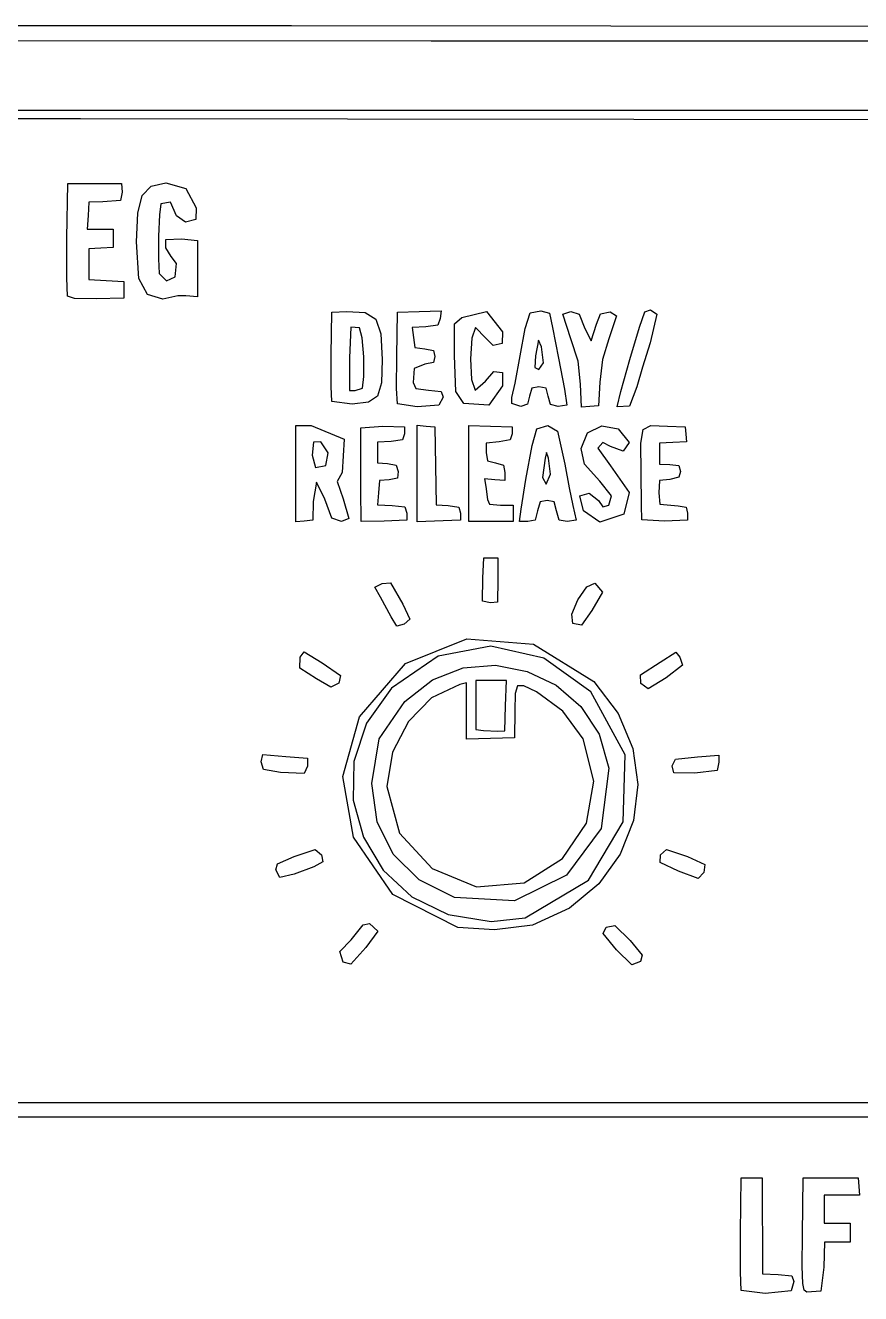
# Model space of a CAD drawing. Extents: x 0 to 142, y 0 to 84.
# Drawn here: x 56.18 to 71.3, y 61.39 to 84.34 of the extents above; entities that cross this region are included whole.
import ezdxf

# ---------------------------------------------------------------- set-up
doc = ezdxf.new("R2010")
doc.units = 0
doc.layers.get('0').update_dxf_attribs({"linetype": 'CONTINUOUS'})

msp = doc.modelspace()

# ---------------------------------------------------------------- linework, layer by layer
at = {"color": 0}
for p, q in [((55.4246, 84.3428), (60.9974, 84.3386)), ((60.9974, 84.3386), (66.7784, 84.3333)), ((66.7784, 84.3333), (72.7012, 84.3305)), ((63.5275, 84.0588), (52.6729, 84.0617)), ((73.375, 84.0564), (63.5275, 84.0588)), ((57.1817, 82.6505), (50.4941, 82.6576)), ((52.9057, 82.8118), (68.4967, 82.8065)), ((62.0145, 82.6453), (57.1817, 82.6505)), ((67.1961, 82.6396), (62.0145, 82.6453)), ((72.6461, 82.6354), (67.1961, 82.6396)), ((68.4967, 82.8065), (82.9758, 82.8022)), ((56.9366, 80.4898), (56.9489, 81.4836)), ((56.9489, 81.4836), (57.9219, 81.4836)), ((57.9219, 81.4836), (57.9356, 81.3248)), ((58.4577, 81.4338), (58.7266, 81.4959)), ((58.7266, 81.4959), (59.0875, 81.3925)), ((57.9356, 81.3248), (57.9078, 81.1749)), ((58.2179, 80.9473), (58.2965, 81.2669)), ((58.2965, 81.2669), (58.4577, 81.4338)), ((59.0875, 81.3925), (59.2723, 81.0398)), ((57.3292, 81.1445), (57.3169, 80.9004)), ((57.5839, 81.1498), (57.3292, 81.1445)), ((57.9078, 81.1749), (57.5839, 81.1498)), ((58.637, 81.1156), (58.6094, 80.917)), ((58.8105, 81.1431), (58.637, 81.1156)), ((58.9167, 80.8937), (58.8105, 81.1431)), ((59.2723, 81.0398), (59.2667, 80.8274)), ((57.3169, 80.9004), (57.3045, 80.6581)), ((58.1974, 80.4252), (58.2179, 80.9473)), ((58.6094, 80.917), (58.5929, 80.5258)), ((59.0832, 80.7847), (58.9167, 80.8937)), ((59.2667, 80.8274), (59.0832, 80.7847)), ((57.3045, 80.6581), (57.7744, 80.6581)), ((57.7744, 80.6581), (57.7744, 80.3233)), ((56.9352, 79.7719), (56.9366, 80.4898)), ((57.7744, 80.3233), (57.5511, 80.3106)), ((58.2373, 79.7609), (58.1974, 80.4252)), ((58.5929, 80.5258), (58.59, 80.1165)), ((58.7266, 80.4679), (59.0116, 80.4803)), ((58.7266, 80.319), (58.7266, 80.4679)), ((59.0116, 80.4803), (59.2998, 80.4485)), ((59.2998, 80.4485), (59.3012, 79.9387)), ((57.5511, 80.3106), (57.3292, 80.2982)), ((57.3292, 80.2982), (57.3292, 79.7472)), ((58.59, 80.1165), (58.6052, 79.8558)), ((58.8215, 80.1578), (58.7266, 80.319)), ((58.9167, 80.0336), (58.8215, 80.1578)), ((58.892, 79.7941), (58.9167, 80.0336)), ((59.3012, 79.9387), (59.2998, 79.43)), ((56.9475, 79.4399), (56.9352, 79.7719)), ((57.3292, 79.7472), (57.6474, 79.7264)), ((57.6474, 79.7264), (57.9646, 79.7059)), ((57.9646, 79.7059), (57.9646, 79.4096)), ((58.3942, 79.4741), (58.2373, 79.7609)), ((58.6052, 79.8558), (58.7403, 79.7221)), ((58.7403, 79.7221), (58.892, 79.7941)), ((57.0699, 79.3997), (56.9475, 79.4399)), ((57.9646, 79.4096), (57.4657, 79.3972)), ((58.6701, 79.3902), (58.3942, 79.4741)), ((58.9456, 79.4508), (58.6701, 79.3902)), ((59.0875, 79.4508), (58.9456, 79.4508)), ((59.2998, 79.43), (59.0875, 79.4508)), ((57.4657, 79.3972), (57.0699, 79.3997)), ((63.3113, 79.1669), (63.7067, 79.1792)), ((63.7067, 79.1792), (63.693, 79.0402)), ((65.3217, 79.1422), (65.5105, 79.1753)), ((65.5105, 79.1753), (65.6678, 79.1365)), ((67.3957, 79.1573), (67.5005, 79.1944)), ((67.5005, 79.1944), (67.6148, 79.1175)), ((61.7209, 78.3731), (61.7319, 79.1545)), ((61.7319, 79.1545), (62.0035, 79.1669)), ((62.0035, 79.1669), (62.3316, 79.1503)), ((62.3316, 79.1503), (62.5256, 79.0293)), ((62.5256, 79.0293), (62.6181, 78.7605)), ((62.9059, 78.3512), (62.9172, 79.1545)), ((62.9172, 79.1545), (63.3113, 79.1669)), ((63.693, 79.0402), (63.6489, 78.9174)), ((63.9491, 78.3717), (63.9519, 78.9436)), ((63.9519, 78.9436), (64.0814, 79.0593)), ((64.0814, 79.0593), (64.5322, 79.1626)), ((64.5322, 79.1626), (64.8215, 78.7975)), ((65.2279, 78.8568), (65.3217, 79.1422)), ((65.6678, 79.1365), (65.7257, 78.8734)), ((65.9102, 79.1146), (66.059, 79.1683)), ((66.0576, 78.668), (65.9102, 79.1146)), ((66.059, 79.1683), (66.2079, 79.1185)), ((66.2079, 79.1185), (66.3099, 78.8582)), ((66.518, 78.9368), (66.5939, 79.1214)), ((66.5939, 79.1214), (66.7703, 79.1602)), ((66.8831, 79.0871), (66.7438, 78.668)), ((66.7703, 79.1602), (66.8831, 79.0871)), ((67.298, 78.8804), (67.3957, 79.1573)), ((67.6148, 79.1175), (67.4896, 78.5992)), ((62.0765, 78.879), (62.049, 78.329)), ((62.2321, 78.8691), (62.0765, 78.879)), ((62.279, 78.6917), (62.2321, 78.8691)), ((62.6181, 78.7605), (62.6428, 78.2973)), ((63.4326, 78.8885), (63.1857, 78.8748)), ((63.1857, 78.8748), (63.2079, 78.697)), ((63.6489, 78.9174), (63.4326, 78.8885)), ((64.3308, 78.8776), (64.2634, 78.6832)), ((64.5114, 78.6888), (64.3308, 78.8776)), ((64.8215, 78.7975), (64.8106, 78.5869)), ((65.0515, 77.87), (65.2279, 78.8568)), ((65.7257, 78.8734), (65.8343, 78.3209)), ((66.3099, 78.8582), (66.4242, 78.6324)), ((66.4242, 78.6324), (66.518, 78.9368)), ((67.123, 78.2987), (67.298, 78.8804)), ((62.3094, 78.3442), (62.279, 78.6917)), ((63.2079, 78.697), (63.2326, 78.511)), ((63.2326, 78.511), (63.4146, 78.4902)), ((63.4146, 78.4902), (63.5674, 78.4613)), ((64.2634, 78.6832), (64.2401, 78.3096)), ((64.6479, 78.5481), (64.5114, 78.6888)), ((64.8106, 78.5869), (64.6479, 78.5481)), ((65.472, 78.6462), (65.417, 78.3608)), ((65.5242, 78.529), (65.472, 78.6462)), ((65.5602, 78.2341), (65.5242, 78.529)), ((66.1871, 78.2645), (66.0576, 78.668)), ((66.7438, 78.668), (66.6267, 78.2959)), ((67.4896, 78.5992), (67.3544, 78.1569)), ((61.7181, 77.8055), (61.7209, 78.3731)), ((62.049, 78.329), (62.049, 77.7363)), ((62.3122, 77.9886), (62.3094, 78.3442)), ((62.6428, 78.2973), (62.6262, 77.8729)), ((62.9035, 77.7695), (62.9059, 78.3512)), ((63.5674, 78.4613), (63.5953, 78.3498)), ((63.5953, 78.3498), (63.5674, 78.2408)), ((63.9755, 77.7187), (63.9491, 78.3717)), ((64.2401, 78.3096), (64.2606, 77.9364)), ((65.417, 78.3608), (65.4043, 78.154)), ((65.8343, 78.3209), (65.9391, 77.7614)), ((66.2298, 77.851), (66.1871, 78.2645)), ((66.6267, 78.2959), (66.5812, 77.8852)), ((66.9604, 77.7173), (67.123, 78.2987)), ((63.2231, 78.1322), (63.1994, 77.8799)), ((63.4146, 78.2105), (63.2231, 78.1322)), ((63.5674, 78.2408), (63.4146, 78.2105)), ((64.5114, 77.9046), (64.6645, 78.0796)), ((64.6645, 78.0796), (64.8215, 78.0616)), ((64.8215, 78.0616), (64.8215, 77.8192)), ((65.4043, 78.154), (65.4763, 78.117)), ((65.4763, 78.117), (65.5602, 78.2341)), ((67.3544, 78.1569), (67.2497, 77.7998)), ((61.7305, 77.5353), (61.7181, 77.8055)), ((62.2833, 77.7804), (62.3122, 77.9886)), ((62.6262, 77.8729), (62.5546, 77.6344)), ((63.1994, 77.8799), (63.2478, 77.7737)), ((64.2606, 77.9364), (64.3269, 77.7406)), ((64.3269, 77.7406), (64.5114, 77.9046)), ((64.8215, 77.8192), (64.5735, 77.4679)), ((64.9898, 77.6069), (65.0515, 77.87)), ((65.4787, 77.7998), (65.3479, 77.7766)), ((65.6086, 77.7766), (65.4787, 77.7998)), ((66.2464, 77.4347), (66.2298, 77.851)), ((66.5812, 77.8852), (66.5579, 77.4608)), ((67.2497, 77.7998), (67.1188, 77.4513)), ((62.049, 77.7363), (62.1524, 77.7363)), ((62.1524, 77.7363), (62.2833, 77.7804)), ((62.5546, 77.6344), (62.3919, 77.5257)), ((62.9158, 77.494), (62.9035, 77.7695)), ((63.2478, 77.7737), (63.4781, 77.7448)), ((63.4781, 77.7448), (63.7067, 77.7187)), ((63.7427, 77.6125), (63.664, 77.4693)), ((63.7067, 77.7187), (63.7427, 77.6125)), ((64.1188, 77.5035), (63.9755, 77.7187)), ((64.9884, 77.4996), (64.9898, 77.6069)), ((65.3094, 77.6305), (65.2695, 77.4869)), ((65.3479, 77.7766), (65.3094, 77.6305)), ((65.6484, 77.6305), (65.6086, 77.7766)), ((65.6883, 77.4845), (65.6484, 77.6305)), ((65.9391, 77.7614), (65.986, 77.4718)), ((66.8969, 77.439), (66.9604, 77.7173)), ((62.0998, 77.4912), (61.7305, 77.5353)), ((62.3919, 77.5257), (62.0998, 77.4912)), ((63.2725, 77.4404), (62.9158, 77.494)), ((63.664, 77.4693), (63.2725, 77.4404)), ((64.5735, 77.4679), (64.1188, 77.5035)), ((65.151, 77.4485), (64.9884, 77.4996)), ((65.2695, 77.4869), (65.151, 77.4485)), ((65.8276, 77.4485), (65.6883, 77.4845)), ((65.986, 77.4718), (65.8276, 77.4485)), ((66.4023, 77.4485), (66.2464, 77.4347)), ((66.5579, 77.4608), (66.4023, 77.4485)), ((67.1188, 77.4513), (66.8969, 77.439)), ((61.0761, 76.2317), (61.0761, 77.1013)), ((61.0761, 77.1013), (61.3558, 77.1013)), ((61.3558, 77.1013), (61.9524, 76.8558)), ((62.2543, 76.7637), (62.2572, 77.0611)), ((62.2572, 77.0611), (62.6526, 77.0929)), ((62.6526, 77.0929), (63.0439, 77.0805)), ((63.0439, 76.9539), (63.0121, 76.8421)), ((63.0439, 77.0805), (63.0439, 76.9539)), ((63.2767, 76.2346), (63.2767, 77.1066)), ((63.2767, 77.1066), (63.4365, 77.0929)), ((63.4365, 77.0929), (63.5953, 77.0805)), ((63.5953, 77.0805), (63.6062, 76.3736)), ((64.2084, 76.236), (64.2084, 77.1052)), ((64.2084, 77.1052), (64.5996, 77.0929)), ((64.5996, 77.0929), (64.9922, 77.0805)), ((64.9922, 76.9539), (64.9594, 76.8406)), ((64.9922, 77.0805), (64.9922, 76.9539)), ((65.3577, 76.7415), (65.4431, 77.0449)), ((65.4431, 77.0449), (65.6389, 77.1013)), ((65.6389, 77.1013), (65.8125, 77.0008)), ((65.8125, 77.0008), (65.9447, 76.4025)), ((66.2411, 76.6837), (66.3554, 76.9705)), ((66.3554, 76.9705), (66.62, 77.0943)), ((66.62, 77.0943), (66.9121, 77.0435)), ((66.9121, 77.0435), (67.1103, 76.798)), ((67.3241, 76.7814), (67.364, 77.0322)), ((67.364, 77.0322), (67.5058, 77.1028)), ((67.5058, 77.1028), (67.8078, 77.0929)), ((67.8078, 77.0929), (68.1246, 77.0805)), ((68.1246, 77.0805), (68.1373, 76.9454)), ((68.1373, 76.9454), (68.151, 76.8092)), ((61.3957, 76.8022), (61.3724, 76.5651)), ((61.5336, 76.8092), (61.3957, 76.8022)), ((61.6659, 76.6064), (61.5336, 76.8092)), ((61.9524, 76.8558), (61.9167, 76.2522)), ((62.2572, 75.9354), (62.2543, 76.7637)), ((62.8015, 76.8131), (62.5574, 76.8008)), ((62.5574, 76.8008), (62.5574, 76.4286)), ((63.0121, 76.8421), (62.8015, 76.8131)), ((64.7594, 76.805), (64.5266, 76.7842)), ((64.5266, 76.7842), (64.5266, 76.6149)), ((64.9594, 76.8406), (64.7594, 76.805)), ((65.2445, 76.1284), (65.3577, 76.7415)), ((66.3056, 76.4025), (66.2411, 76.6837)), ((66.638, 76.7965), (66.5455, 76.6921)), ((66.5455, 76.6921), (66.7727, 76.375)), ((66.7755, 76.7249), (66.638, 76.7965)), ((67.0031, 76.641), (66.7755, 76.7249)), ((67.1103, 76.798), (67.0031, 76.641)), ((67.3308, 76.2469), (67.3241, 76.7814)), ((67.9041, 76.7965), (67.6589, 76.7842)), ((67.6589, 76.7842), (67.6589, 76.4025)), ((68.151, 76.8092), (67.9041, 76.7965)), ((61.3724, 76.5651), (61.4317, 76.3432)), ((61.619, 76.3764), (61.6659, 76.6064)), ((62.5574, 76.4286), (62.738, 76.4163)), ((64.5266, 76.6149), (64.5488, 76.466)), ((64.5488, 76.466), (64.6949, 76.4247)), ((64.6949, 76.4247), (64.8395, 76.3859)), ((65.5934, 76.5087), (65.5436, 76.1615)), ((65.6181, 76.6149), (65.5934, 76.5087)), ((65.6498, 76.5087), (65.6181, 76.6149)), ((65.6855, 76.2233), (65.6498, 76.5087)), ((61.0761, 75.3607), (61.0761, 76.2317)), ((61.4317, 76.3432), (61.619, 76.3764)), ((61.9167, 76.2522), (61.8257, 76.091)), ((62.738, 76.4163), (62.8922, 76.3859)), ((62.8922, 76.3859), (62.931, 76.2674)), ((62.931, 76.2674), (62.9172, 76.1503)), ((63.2767, 75.3622), (63.2767, 76.2346)), ((63.6062, 76.3736), (63.6185, 75.6666)), ((64.2084, 75.3664), (64.2084, 76.236)), ((64.8395, 76.3859), (64.8642, 76.255)), ((64.8642, 76.255), (64.8642, 76.109)), ((65.6096, 76.043), (65.6855, 76.2233)), ((65.9447, 76.4025), (66.0245, 75.9739)), ((66.584, 76.0952), (66.3056, 76.4025)), ((66.7727, 76.375), (67.1146, 75.8913)), ((67.3379, 75.6613), (67.3308, 76.2469)), ((67.6589, 76.4025), (67.849, 76.3997)), ((67.849, 76.3997), (68.0117, 76.3806)), ((68.0392, 76.273), (68.0103, 76.1654)), ((68.0117, 76.3806), (68.0392, 76.273)), ((61.4535, 76.0758), (61.3904, 75.7259)), ((61.6052, 75.7686), (61.4535, 76.0758)), ((61.8257, 76.091), (61.9372, 75.7742)), ((62.5919, 76.1062), (62.574, 75.8871)), ((62.7669, 76.1199), (62.5919, 76.1062)), ((62.9172, 76.1503), (62.7669, 76.1199)), ((64.6783, 76.1213), (64.4924, 76.1351)), ((64.4924, 76.1351), (64.5199, 75.9989)), ((64.5199, 75.9989), (64.5474, 75.7633)), ((64.8642, 76.109), (64.6783, 76.1213)), ((65.1549, 75.5883), (65.2445, 76.1284)), ((65.5436, 76.1615), (65.6096, 76.043)), ((66.0245, 75.9739), (66.0947, 75.6528)), ((66.7921, 75.8278), (66.584, 76.0952)), ((67.6589, 76.1062), (67.6465, 75.8843)), ((67.849, 76.1284), (67.6589, 76.1062)), ((68.0103, 76.1654), (67.849, 76.1284)), ((61.7291, 75.4257), (61.6052, 75.7686)), ((61.9372, 75.7742), (62.0391, 75.4214)), ((62.261, 75.3636), (62.2572, 75.9354)), ((62.574, 75.8871), (62.5574, 75.6666)), ((64.5474, 75.7633), (64.5816, 75.6779)), ((65.6262, 75.7467), (65.4995, 75.7206)), ((65.7532, 75.7206), (65.6262, 75.7467)), ((66.2189, 75.8306), (66.3857, 75.8762)), ((66.2838, 75.5565), (66.2189, 75.8306)), ((66.3857, 75.8762), (66.5579, 75.7467)), ((66.5579, 75.7467), (66.638, 75.6296)), ((66.7452, 75.6613), (66.7921, 75.8278)), ((67.1146, 75.8913), (67.0126, 75.4973)), ((67.6465, 75.8843), (67.6684, 75.6765)), ((61.3904, 75.7259), (61.3862, 75.3869)), ((62.5574, 75.6666), (62.822, 75.6543)), ((62.822, 75.6543), (63.052, 75.6281)), ((63.052, 75.6281), (63.0865, 75.5138)), ((63.0865, 75.5138), (63.0865, 75.3869)), ((63.6185, 75.6666), (63.8376, 75.6543)), ((63.8376, 75.6543), (64.0263, 75.6267)), ((64.0263, 75.6267), (64.0567, 75.5138)), ((64.0567, 75.5138), (64.0567, 75.3869)), ((64.5816, 75.6779), (64.7802, 75.6627)), ((64.7802, 75.6627), (65.0131, 75.6627)), ((65.0131, 75.6627), (65.0131, 75.3664)), ((65.1274, 75.3664), (65.1549, 75.5883)), ((65.4554, 75.5565), (65.4099, 75.3925)), ((65.4995, 75.7206), (65.4554, 75.5565)), ((65.7987, 75.5565), (65.7532, 75.7206)), ((65.8442, 75.3911), (65.7987, 75.5565)), ((66.0947, 75.6528), (66.1554, 75.3883)), ((66.5826, 75.3551), (66.2838, 75.5565)), ((66.638, 75.6296), (66.7452, 75.6613)), ((67.3421, 75.3967), (67.3379, 75.6613)), ((67.6684, 75.6765), (67.9979, 75.6461)), ((67.9979, 75.6461), (68.1411, 75.6239)), ((68.1411, 75.6239), (68.1672, 75.5138)), ((68.1672, 75.5138), (68.1672, 75.3869)), ((61.2316, 75.3745), (61.0761, 75.3607)), ((61.3862, 75.3869), (61.2316, 75.3745)), ((61.9044, 75.3664), (61.7291, 75.4257)), ((62.0391, 75.4214), (61.9044, 75.3664)), ((62.6745, 75.3745), (62.261, 75.3636)), ((63.0865, 75.3869), (62.6745, 75.3745)), ((64.0567, 75.3869), (63.2767, 75.3622)), ((65.0131, 75.3664), (64.2084, 75.3664)), ((65.2776, 75.3664), (65.1274, 75.3664)), ((65.4099, 75.3925), (65.2776, 75.3664)), ((65.9917, 75.3664), (65.8442, 75.3911)), ((66.1554, 75.3883), (65.9917, 75.3664)), ((67.0126, 75.4973), (66.5826, 75.3551)), ((67.7541, 75.3745), (67.3421, 75.3967)), ((68.1672, 75.3869), (67.7541, 75.3745)), ((64.4631, 74.3384), (64.4839, 74.7102)), ((64.4839, 74.7102), (64.7375, 74.7102)), ((64.7375, 74.7102), (64.7347, 74.3081)), ((62.5105, 74.1758), (62.6389, 74.2417)), ((62.6124, 73.998), (62.5105, 74.1758)), ((62.6389, 74.2417), (62.7902, 74.2569)), ((62.7902, 74.2569), (63.0178, 73.8671)), ((64.4564, 73.9235), (64.4631, 74.3384)), ((64.7347, 74.3081), (64.7305, 73.9055)), ((66.1804, 73.951), (66.343, 74.1825)), ((66.343, 74.1825), (66.493, 74.2527)), ((66.493, 74.2527), (66.6323, 74.0876)), ((62.8068, 73.641), (62.6124, 73.998)), ((64.601, 73.8932), (64.4564, 73.9235)), ((64.7305, 73.9055), (64.601, 73.8932)), ((66.0728, 73.6893), (66.1804, 73.951)), ((66.6323, 74.0876), (66.4379, 73.7567)), ((63.0178, 73.8671), (63.1402, 73.5983)), ((66.0922, 73.521), (66.0728, 73.6893)), ((66.4379, 73.7567), (66.252, 73.4921)), ((62.9087, 73.4741), (62.8068, 73.641)), ((63.0424, 73.5101), (62.9087, 73.4741)), ((63.1402, 73.5983), (63.0424, 73.5101)), ((66.252, 73.4921), (66.0922, 73.521)), ((63.0618, 72.7964), (64.1766, 73.2441)), ((64.1766, 73.2441), (65.3782, 73.1464)), ((61.1547, 72.9135), (61.2316, 73.0098)), ((61.2316, 73.0098), (61.5569, 72.8073)), ((64.6081, 73.109), (63.6531, 72.9297)), ((65.5655, 72.8927), (64.6081, 73.109)), ((65.3782, 73.1464), (66.4697, 72.4726)), ((67.6755, 72.8183), (67.9538, 73.0017)), ((67.9538, 73.0017), (68.0283, 72.9093)), ((61.1491, 72.7107), (61.1547, 72.9135)), ((61.5569, 72.8073), (61.885, 72.577)), ((62.2335, 71.8316), (63.0618, 72.7964)), ((63.6531, 72.9297), (62.8096, 72.3512)), ((64.1092, 72.7149), (64.6934, 72.7632)), ((64.6934, 72.7632), (65.2653, 72.6542)), ((66.4199, 72.281), (65.5655, 72.8927)), ((67.3185, 72.5911), (67.6755, 72.8183)), ((68.078, 72.7646), (67.7845, 72.5371)), ((68.0283, 72.9093), (68.078, 72.7646)), ((61.4521, 72.5205), (61.1491, 72.7107)), ((61.7142, 72.3706), (61.4521, 72.5205)), ((61.885, 72.577), (61.8561, 72.4422)), ((63.5512, 72.5015), (64.1092, 72.7149)), ((65.2653, 72.6542), (65.7916, 72.4034)), ((67.3227, 72.4323), (67.3185, 72.5911)), ((67.7845, 72.5371), (67.4536, 72.336)), ((61.8561, 72.4422), (61.7142, 72.3706)), ((62.8096, 72.3512), (62.3549, 71.7158)), ((63.052, 72.1085), (63.5512, 72.5015)), ((64.05, 72.4186), (63.536, 72.1776)), ((64.1657, 72.4461), (64.05, 72.4186)), ((64.1657, 71.4266), (64.1657, 72.4461)), ((64.8892, 72.4877), (64.335, 72.4877)), ((64.335, 72.4877), (64.335, 71.6044)), ((64.8765, 72.033), (64.8892, 72.4877)), ((65.0889, 72.3939), (65.049, 72.2545)), ((65.2046, 72.3925), (65.0889, 72.3939)), ((65.436, 72.2863), (65.2046, 72.3925)), ((65.7916, 72.4034), (66.2383, 72.0189)), ((66.4697, 72.4726), (66.9149, 71.8936)), ((67.4536, 72.336), (67.3227, 72.4323)), ((62.5891, 71.4304), (63.052, 72.1085)), ((63.536, 72.1776), (63.1155, 71.7462)), ((65.049, 72.2545), (65.0406, 71.9377)), ((65.9088, 71.9307), (65.436, 72.2863)), ((67.0387, 71.1454), (66.4199, 72.281)), ((61.9277, 70.7499), (62.2335, 71.8316)), ((64.8642, 71.5768), (64.8765, 72.033)), ((65.0406, 71.9377), (65.0339, 71.4498)), ((66.2795, 71.4347), (65.9088, 71.9307)), ((66.2383, 72.0189), (66.5674, 71.5148)), ((66.9149, 71.8936), (67.1781, 71.2611)), ((62.3549, 71.7158), (62.1302, 71.0255)), ((63.1155, 71.7462), (62.8304, 71.1909)), ((64.335, 71.6044), (64.473, 71.5864)), ((62.4568, 70.6244), (62.5891, 71.4304)), ((64.5996, 71.4375), (64.1657, 71.4266)), ((64.473, 71.5864), (64.7375, 71.5726)), ((65.0339, 71.4498), (64.5996, 71.4375)), ((64.7375, 71.5726), (64.8642, 71.5768)), ((66.4753, 70.6646), (66.2795, 71.4347)), ((66.5674, 71.5148), (66.7466, 70.9002)), ((60.4492, 71.0173), (60.4834, 71.1482)), ((60.4834, 71.1482), (60.8954, 71.1122)), ((62.8304, 71.1909), (62.7271, 70.5693)), ((67.0017, 69.9325), (67.0387, 71.1454)), ((67.1781, 71.2611), (67.2677, 70.6039)), ((60.4919, 70.8752), (60.4492, 71.0173)), ((60.8954, 71.1122), (61.2881, 71.0819)), ((61.2881, 70.9373), (61.2278, 70.8064)), ((61.2881, 71.0819), (61.2881, 70.9373)), ((62.1302, 71.0255), (62.1192, 70.3241)), ((67.8917, 70.9468), (67.9496, 71.0639)), ((67.9235, 70.8173), (67.8917, 70.9468)), ((67.9496, 71.0639), (68.3465, 71.1094)), ((68.3465, 71.1094), (68.738, 71.1383)), ((68.738, 71.0117), (68.7049, 70.8628)), ((68.738, 71.1383), (68.738, 71.0117)), ((60.8005, 70.823), (60.4919, 70.8752)), ((61.2278, 70.8064), (60.8005, 70.823)), ((62.122, 69.6517), (61.9277, 70.7499)), ((66.7466, 70.9002), (66.6048, 69.813)), ((68.3024, 70.8131), (67.9235, 70.8173)), ((68.7049, 70.8628), (68.3024, 70.8131)), ((62.5531, 69.9301), (62.4568, 70.6244)), ((62.7271, 70.5693), (62.9571, 69.7286)), ((66.3374, 69.9093), (66.4753, 70.6646)), ((67.2677, 70.6039), (67.189, 69.9562)), ((62.1192, 70.3241), (62.3023, 69.6542)), ((62.8428, 69.3441), (62.5531, 69.9301)), ((65.9045, 69.2672), (66.3374, 69.9093)), ((66.6048, 69.813), (65.9776, 68.9652)), ((66.3744, 68.8728), (67.0017, 69.9325)), ((67.189, 69.9562), (66.9519, 69.3455)), ((62.8315, 68.6181), (62.122, 69.6517)), ((62.3023, 69.6542), (62.6607, 69.0563)), ((62.9571, 69.7286), (63.5483, 69.0894)), ((61.0457, 69.3043), (61.4274, 69.4313)), ((61.4274, 69.4313), (61.5417, 69.3332)), ((61.5417, 69.3332), (61.5668, 69.2079)), ((63.3127, 68.8841), (62.8428, 69.3441)), ((66.9519, 69.3455), (66.5635, 68.8068)), ((67.6727, 69.1928), (67.6797, 69.3318)), ((67.6797, 69.3318), (67.7884, 69.4284)), ((67.7884, 69.4284), (68.1672, 69.3057)), ((68.1672, 69.3057), (68.4802, 69.161)), ((60.7162, 69.0619), (60.7441, 69.1734)), ((60.7441, 69.1734), (61.0457, 69.3043)), ((61.4027, 69.1197), (61.0514, 68.9832)), ((61.5668, 69.2079), (61.4027, 69.1197)), ((63.5483, 69.0894), (64.3502, 68.7557)), ((65.2141, 68.8301), (65.9045, 69.2672)), ((68.006, 69.0369), (67.6727, 69.1928)), ((68.4802, 69.161), (68.4622, 69.0136)), ((60.7907, 68.9254), (60.7162, 69.0619)), ((61.0514, 68.9832), (60.7907, 68.9254)), ((62.6607, 69.0563), (63.1776, 68.5754)), ((63.9519, 68.5631), (63.3127, 68.8841)), ((65.9776, 68.9652), (65.0353, 68.501)), ((65.2279, 68.1951), (66.3744, 68.8728)), ((68.3588, 68.906), (68.006, 69.0369)), ((68.4622, 69.0136), (68.3588, 68.906)), ((64.0112, 68.0187), (62.8315, 68.6181)), ((64.3502, 68.7557), (65.2141, 68.8301)), ((66.5635, 68.8068), (66.0301, 68.3673)), ((63.1776, 68.5754), (63.8348, 68.253)), ((65.0353, 68.501), (63.9519, 68.5631)), ((63.8348, 68.253), (64.6134, 68.1302)), ((64.6134, 68.1302), (65.2279, 68.1951)), ((66.0301, 68.3673), (65.363, 68.06)), ((62.0808, 67.7982), (62.2956, 68.0695)), ((62.2956, 68.0695), (62.4141, 68.0918)), ((62.5602, 67.9524), (62.3478, 67.6561)), ((62.4141, 68.0918), (62.5602, 67.9524)), ((64.6755, 67.976), (64.0112, 68.0187)), ((65.363, 68.06), (64.6755, 67.976)), ((66.6404, 67.9125), (66.6958, 68.0254)), ((66.6958, 68.0254), (66.8556, 68.0572)), ((66.8556, 68.0572), (67.1311, 67.787)), ((61.874, 67.5845), (62.0808, 67.7982)), ((66.8817, 67.6162), (66.6404, 67.9125)), ((67.1311, 67.787), (67.3488, 67.5199)), ((61.9333, 67.3943), (61.874, 67.5845)), ((62.3478, 67.6561), (62.0751, 67.3587)), ((67.1615, 67.346), (66.8817, 67.6162)), ((67.3488, 67.5199), (67.3185, 67.4067)), ((62.0751, 67.3587), (61.9333, 67.3943)), ((67.3185, 67.4067), (67.1615, 67.346)), ((55.6782, 64.8547), (63.252, 64.8533)), ((63.252, 64.8533), (70.6935, 64.8518)), ((70.6935, 64.8518), (77.9597, 64.8504)), ((60.3141, 64.5873), (51.2491, 64.5859)), ((70.7305, 64.5873), (60.3141, 64.5873)), ((82.8862, 64.5844), (70.7305, 64.5873)), ((69.1293, 62.4981), (69.1402, 63.4919)), ((69.1402, 63.4919), (69.518, 63.4919)), ((69.518, 63.4919), (69.5262, 61.7555)), ((70.2497, 62.4664), (70.2592, 63.4919)), ((70.2592, 63.4919), (71.2569, 63.4919)), ((71.2569, 63.4919), (71.2706, 63.3331)), ((71.2833, 63.1747), (70.6438, 63.1747)), ((70.6438, 63.1747), (70.6438, 62.6664)), ((71.2706, 63.3331), (71.2833, 63.1747)), ((70.6438, 62.6664), (71.1094, 62.6664)), ((71.1094, 62.6664), (71.1094, 62.3274)), ((69.1265, 61.7802), (69.1293, 62.4981)), ((70.2455, 61.8864), (70.2497, 62.4664)), ((70.6466, 62.3274), (70.6342, 61.8726)), ((71.1094, 62.3274), (70.6466, 62.3274)), ((69.1388, 61.4497), (69.1265, 61.7802)), ((69.5262, 61.7555), (69.8087, 61.7432)), ((69.8087, 61.7432), (70.0539, 61.7181)), ((70.2539, 61.5791), (70.2455, 61.8864)), ((70.6342, 61.8726), (70.5817, 61.4398)), ((70.0927, 61.6148), (70.0416, 61.4468)), ((70.0539, 61.7181), (70.0927, 61.6148)), ((70.2772, 61.4549), (70.2539, 61.5791)), ((69.5731, 61.3943), (69.1388, 61.4497)), ((70.0416, 61.4468), (69.5731, 61.3943)), ((70.3255, 61.4232), (70.2772, 61.4549)), ((70.5817, 61.4398), (70.3255, 61.4232))]:
    msp.add_line(p, q, dxfattribs=at)

doc.saveas('drawing.dxf')
